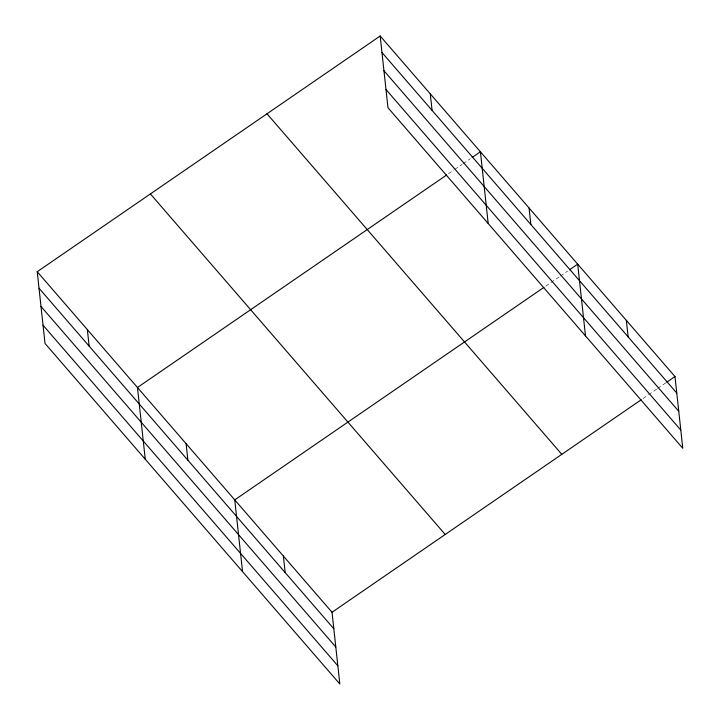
<?xml version="1.0" encoding="UTF-8"?>
<svg xmlns="http://www.w3.org/2000/svg" width="720" height="720" viewBox="0 0 720 720"><rect width="100%" height="100%" fill="white"/><g stroke="black" fill="none" stroke-linecap="round" stroke-linejoin="round"><path stroke-width="0.54" stroke-dasharray="3.6 2.7" d="M448.47 173.745L453.942 169.974M454.851 169.353L462.159 164.331M463.068 163.701L470.367 158.688M545.751 286.119L559.44 276.714M560.358 276.084L567.657 271.071M643.041 398.502L647.604 395.37M648.513 394.74L656.73 389.097M657.639 388.467L665.856 382.824"/><path stroke-width="1.08" d="M37.224 271.71L332.028 612.261L339.822 684L45.018 343.449L37.224 271.71L380.178 36L674.982 376.551L682.776 448.29L387.972 107.739L380.178 36M446.643 174.996L137.457 387.495L145.251 459.234M472.194 157.428L480.411 151.785L488.205 223.533M543.924 287.379L234.747 499.878L242.541 571.617M569.484 269.811L577.692 264.168L585.486 335.907M332.028 612.261L641.214 399.762M666.765 382.194L674.982 376.551M381.969 52.515L676.773 393.066M383.949 70.74L678.753 411.291M385.992 89.514L680.796 430.065M267.003 113.787L561.807 454.329M150.399 193.923L445.203 534.474M39.015 288.225L333.828 628.776M40.995 306.45L335.799 647.001M43.038 325.224L337.842 665.775M626.337 320.355L628.137 336.87M529.056 207.981L530.847 224.496M430.29 93.897L432.09 110.412M283.383 556.065L285.183 572.58M186.102 443.682L187.893 460.197M87.345 329.598L89.136 346.113"/></g></svg>
